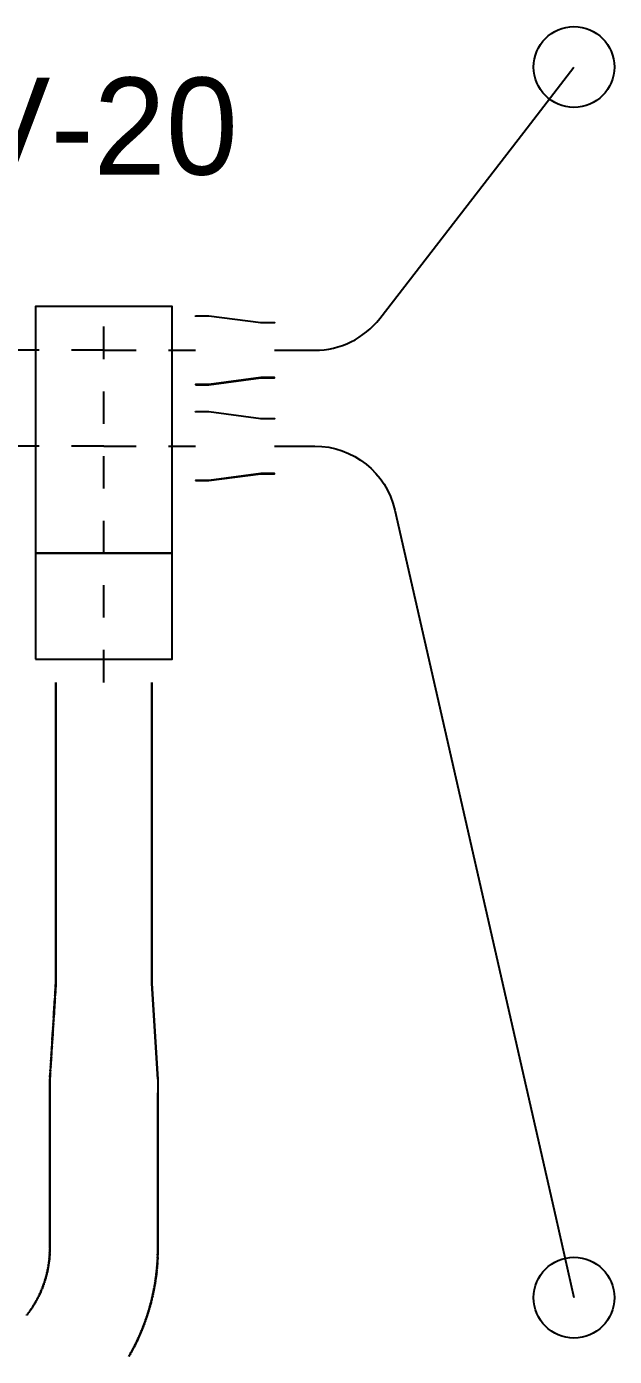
# Model space of a CAD drawing. Header units: metres. Extents: x 0.2 to 42.3, y 0.9 to 39.
# Drawn here: x 39.345 to 41.526, y 25.309 to 30.241 of the extents above; entities that cross this region are included whole.
import ezdxf

# ---------------------------------------------------------------- set-up
doc = ezdxf.new("R2010")
doc.units = ezdxf.units.M
doc.linetypes.add('BSA_LOGICAL_DASHED', pattern=[0.24, 0.12, -0.12])
for name, color, linetype in [('BSA_BRANCH_AXIS', 5, 'Continuous'), ('BSA_EQUIPMENT_ENVELOPE', 8, 'Continuous'), ('BSA_LOGICAL_DEVICE_AXIS', 8, 'BSA_LOGICAL_DASHED'), ('BSA_MATERIAL_SECTION', 7, 'Continuous'), ('BSA_REDUCER_MATERIAL', 7, 'Continuous'), ('BSA_TERMINAL_CENTRE', 3, 'Continuous'), ('BSA_VAV_LABEL', 7, 'Continuous')]:
    doc.layers.add(name, color=color, linetype=linetype)

msp = doc.modelspace()

# ---------------------------------------------------------------- linework, layer by layer
at = {"layer": 'BSA_BRANCH_AXIS'}
for points in [[(40.2643, 29.0408), (40.4143, 29.0408, 0.232198), (40.6554, 29.1592), (41.1898, 29.8503), (41.3762, 30.0914)], [(40.2643, 28.6852), (40.4143, 28.6852, -0.350109), (40.7115, 28.448), (41.3086, 25.8236), (41.3762, 25.5264)]]:
    msp.add_lwpolyline(points, format="xyb", dxfattribs=at)
at = {"layer": 'BSA_EQUIPMENT_ENVELOPE'}
for points in [[(39.3776, 28.2883), (39.8856, 28.2883), (39.8856, 29.2027), (39.3776, 29.2027)], [(39.3776, 27.8946), (39.8856, 27.8946), (39.8856, 28.2883), (39.3776, 28.2883)]]:
    msp.add_lwpolyline(points, close=True, dxfattribs=at)
at = {"layer": 'BSA_LOGICAL_DEVICE_AXIS'}
for p, q in [((39.6316, 28.2883), (39.6316, 29.2027)), ((39.6316, 29.0408), (39.2919, 29.0408)), ((39.6316, 29.0408), (39.9714, 29.0408)), ((39.6316, 28.6852), (39.2919, 28.6852)), ((39.6316, 28.6852), (39.9714, 28.6852)), ((39.6316, 27.8089), (39.6316, 28.2883))]:
    msp.add_line(p, q, dxfattribs=at)
at = {"layer": 'BSA_MATERIAL_SECTION'}
for p, q in [((39.453, 27.2755), (39.453, 27.8089)), ((39.453, 27.8089), (39.4534, 27.8089)), ((39.4538, 27.8089), (39.4534, 27.8089)), ((39.4538, 27.8089), (39.4538, 27.2755)), ((39.8094, 26.7421), (39.8094, 27.8089)), ((39.8102, 27.8089), (39.8094, 27.8089)), ((39.8102, 27.8089), (39.8102, 26.7421)), ((39.453, 27.2755), (39.453, 26.7421)), ((39.4538, 26.7421), (39.4538, 27.2755)), ((39.453, 26.7421), (39.453, 26.7171)), ((39.453, 26.7421), (39.4534, 26.7421)), ((39.4534, 26.7421), (39.453, 26.7421)), ((39.4538, 26.7421), (39.4534, 26.7421)), ((39.4534, 26.7421), (39.4538, 26.7421)), ((39.4538, 26.7171), (39.4538, 26.7421)), ((39.8102, 26.7421), (39.8094, 26.7421)), ((39.8094, 26.6921), (39.8094, 26.7421)), ((39.8094, 26.7421), (39.8102, 26.7421)), ((39.8102, 26.7421), (39.8102, 26.6921)), ((39.4526, 26.6855), (39.4529, 26.6898)), ((39.453, 26.6921), (39.4529, 26.6898)), ((39.453, 26.6921), (39.453, 26.7171)), ((39.4537, 26.6898), (39.4534, 26.6855)), ((39.4537, 26.6898), (39.4538, 26.6921)), ((39.4538, 26.7171), (39.4538, 26.6921)), ((39.8094, 26.6921), (39.8316, 26.3365)), ((39.8324, 26.3365), (39.8102, 26.6921)), ((39.4493, 26.6328), (39.4496, 26.6378)), ((39.4497, 26.6384), (39.4496, 26.6378)), ((39.4498, 26.6408), (39.4497, 26.6384)), ((39.4498, 26.6411), (39.4499, 26.6414)), ((39.4498, 26.6408), (39.4498, 26.6411)), ((39.4501, 26.6446), (39.4499, 26.6414)), ((39.4501, 26.6455), (39.4504, 26.65)), ((39.4501, 26.6455), (39.4501, 26.6451)), ((39.4501, 26.6451), (39.4501, 26.6446)), ((39.4504, 26.6378), (39.4501, 26.6328)), ((39.4504, 26.65), (39.4505, 26.652)), ((39.4504, 26.6378), (39.4505, 26.6384)), ((39.4506, 26.6526), (39.4505, 26.652)), ((39.4505, 26.6384), (39.4506, 26.6408)), ((39.4506, 26.6526), (39.4507, 26.6548)), ((39.4507, 26.6414), (39.4506, 26.6411)), ((39.4506, 26.6411), (39.4506, 26.6408)), ((39.4508, 26.6558), (39.4507, 26.6548)), ((39.4507, 26.6414), (39.4509, 26.6446)), ((39.4508, 26.657), (39.451, 26.6594)), ((39.4508, 26.6558), (39.4508, 26.657)), ((39.4512, 26.65), (39.4509, 26.6455)), ((39.4509, 26.6451), (39.4509, 26.6455)), ((39.4509, 26.6446), (39.4509, 26.6451)), ((39.4511, 26.6605), (39.451, 26.6594)), ((39.4511, 26.6605), (39.4513, 26.665)), ((39.4513, 26.652), (39.4512, 26.65)), ((39.4514, 26.6655), (39.4513, 26.665)), ((39.4513, 26.652), (39.4514, 26.6526)), ((39.4514, 26.6666), (39.4517, 26.6699)), ((39.4514, 26.6666), (39.4514, 26.6658)), ((39.4514, 26.6658), (39.4514, 26.6655)), ((39.4515, 26.6548), (39.4514, 26.6526)), ((39.4515, 26.6548), (39.4516, 26.6558)), ((39.4518, 26.6594), (39.4516, 26.657)), ((39.4516, 26.657), (39.4516, 26.6558)), ((39.4517, 26.6699), (39.4518, 26.6715)), ((39.4519, 26.6734), (39.4518, 26.6715)), ((39.4518, 26.6594), (39.4519, 26.6605)), ((39.4519, 26.6734), (39.452, 26.6749)), ((39.4521, 26.665), (39.4519, 26.6605)), ((39.452, 26.6749), (39.4521, 26.6767)), ((39.4522, 26.6789), (39.4521, 26.6767)), ((39.4521, 26.665), (39.4522, 26.6655)), ((39.4522, 26.6789), (39.4524, 26.6826)), ((39.4525, 26.6699), (39.4522, 26.6666)), ((39.4522, 26.6658), (39.4522, 26.6666)), ((39.4522, 26.6655), (39.4522, 26.6658)), ((39.4525, 26.6841), (39.4524, 26.6826)), ((39.4525, 26.6841), (39.4526, 26.6855)), ((39.4526, 26.6715), (39.4525, 26.6699)), ((39.4526, 26.6715), (39.4527, 26.6734)), ((39.4528, 26.6749), (39.4527, 26.6734)), ((39.4529, 26.6767), (39.4528, 26.6749)), ((39.4529, 26.6767), (39.453, 26.6789)), ((39.4532, 26.6826), (39.453, 26.6789)), ((39.4532, 26.6826), (39.4533, 26.6841)), ((39.4534, 26.6855), (39.4533, 26.6841)), ((39.4465, 26.5879), (39.447, 26.5951)), ((39.447, 26.596), (39.4472, 26.5983)), ((39.447, 26.596), (39.447, 26.5951)), ((39.4472, 26.5987), (39.4473, 26.5999)), ((39.4472, 26.5987), (39.4472, 26.5983)), ((39.4473, 26.5999), (39.4475, 26.6034)), ((39.4478, 26.5951), (39.4473, 26.5879)), ((39.4476, 26.6048), (39.4475, 26.6034)), ((39.4476, 26.6048), (39.4477, 26.6065)), ((39.4477, 26.6065), (39.448, 26.6117)), ((39.448, 26.5983), (39.4478, 26.596)), ((39.4478, 26.5951), (39.4478, 26.596)), ((39.4481, 26.6124), (39.448, 26.6117)), ((39.4481, 26.5999), (39.448, 26.5987)), ((39.448, 26.5983), (39.448, 26.5987)), ((39.4482, 26.6138), (39.4481, 26.6132)), ((39.4481, 26.6132), (39.4481, 26.6129)), ((39.4481, 26.6129), (39.4481, 26.6124)), ((39.4483, 26.6034), (39.4481, 26.5999)), ((39.4482, 26.6138), (39.4486, 26.6204)), ((39.4483, 26.6034), (39.4484, 26.6048)), ((39.4485, 26.6065), (39.4484, 26.6048)), ((39.4488, 26.6117), (39.4485, 26.6065)), ((39.4486, 26.6208), (39.4489, 26.625)), ((39.4486, 26.6208), (39.4486, 26.6204)), ((39.4488, 26.6117), (39.4489, 26.6124)), ((39.4489, 26.6265), (39.4493, 26.6316)), ((39.4489, 26.6265), (39.4489, 26.626)), ((39.4489, 26.626), (39.4489, 26.625)), ((39.4489, 26.6132), (39.449, 26.6138)), ((39.4489, 26.6129), (39.4489, 26.6132)), ((39.4489, 26.6124), (39.4489, 26.6129)), ((39.4494, 26.6204), (39.449, 26.6138)), ((39.4493, 26.6328), (39.4493, 26.6316)), ((39.4497, 26.625), (39.4494, 26.6208)), ((39.4494, 26.6204), (39.4494, 26.6208)), ((39.4501, 26.6316), (39.4497, 26.6265)), ((39.4497, 26.626), (39.4497, 26.6265)), ((39.4497, 26.625), (39.4497, 26.626)), ((39.4501, 26.6316), (39.4501, 26.6328)), ((39.4437, 26.5418), (39.4435, 26.5396)), ((39.4435, 26.5386), (39.4435, 26.5396)), ((39.4438, 26.5439), (39.4437, 26.543)), ((39.4437, 26.5418), (39.4437, 26.543)), ((39.4439, 26.5453), (39.4438, 26.5439)), ((39.4441, 26.5493), (39.4439, 26.5453)), ((39.4441, 26.5493), (39.4442, 26.5501)), ((39.4444, 26.5543), (39.4442, 26.551)), ((39.4442, 26.5501), (39.4442, 26.551)), ((39.4443, 26.5396), (39.4445, 26.5418)), ((39.4443, 26.5396), (39.4443, 26.5386)), ((39.4446, 26.5562), (39.4444, 26.5545)), ((39.4444, 26.5543), (39.4444, 26.5545)), ((39.4445, 26.543), (39.4446, 26.5439)), ((39.4445, 26.543), (39.4445, 26.5418)), ((39.4449, 26.562), (39.4446, 26.5565)), ((39.4446, 26.5562), (39.4446, 26.5565)), ((39.4446, 26.5439), (39.4447, 26.5453)), ((39.4447, 26.5453), (39.4449, 26.5493)), ((39.4451, 26.5645), (39.4449, 26.5622)), ((39.4449, 26.5621), (39.4449, 26.5622)), ((39.4449, 26.562), (39.4449, 26.5621)), ((39.445, 26.5501), (39.4449, 26.5493)), ((39.445, 26.551), (39.4452, 26.5543)), ((39.445, 26.551), (39.445, 26.5501)), ((39.4451, 26.5655), (39.4452, 26.5667)), ((39.4451, 26.5655), (39.4451, 26.5645)), ((39.4452, 26.5667), (39.4456, 26.5728)), ((39.4452, 26.5545), (39.4454, 26.5562)), ((39.4452, 26.5545), (39.4452, 26.5543)), ((39.4454, 26.5565), (39.4457, 26.562)), ((39.4454, 26.5565), (39.4454, 26.5562)), ((39.4457, 26.5742), (39.4456, 26.5736)), ((39.4456, 26.5736), (39.4456, 26.5731)), ((39.4456, 26.5731), (39.4456, 26.5728)), ((39.4457, 26.5742), (39.4459, 26.5769)), ((39.4457, 26.5622), (39.4459, 26.5645)), ((39.4457, 26.5622), (39.4457, 26.5621)), ((39.4457, 26.5621), (39.4457, 26.562)), ((39.4459, 26.5769), (39.4461, 26.5813)), ((39.446, 26.5667), (39.4459, 26.5655)), ((39.4459, 26.5645), (39.4459, 26.5655)), ((39.4464, 26.5728), (39.446, 26.5667)), ((39.4462, 26.5821), (39.4461, 26.5813)), ((39.4462, 26.5826), (39.4464, 26.5861)), ((39.4462, 26.5826), (39.4462, 26.5821)), ((39.4465, 26.5867), (39.4464, 26.5861)), ((39.4464, 26.5736), (39.4465, 26.5742)), ((39.4464, 26.5731), (39.4464, 26.5736)), ((39.4464, 26.5728), (39.4464, 26.5731)), ((39.4465, 26.5879), (39.4465, 26.5867)), ((39.4467, 26.5769), (39.4465, 26.5742)), ((39.4469, 26.5813), (39.4467, 26.5769)), ((39.4469, 26.5813), (39.447, 26.5821)), ((39.4472, 26.5861), (39.447, 26.5826)), ((39.447, 26.5821), (39.447, 26.5826)), ((39.4472, 26.5861), (39.4473, 26.5867)), ((39.4473, 26.5867), (39.4473, 26.5879)), ((39.4404, 26.4891), (39.4408, 26.4962)), ((39.4409, 26.498), (39.4408, 26.4962)), ((39.4409, 26.498), (39.4411, 26.5007)), ((39.4411, 26.5007), (39.4412, 26.5027)), ((39.4411, 26.4874), (39.4412, 26.4898)), ((39.4412, 26.5027), (39.4413, 26.5047)), ((39.4416, 26.4955), (39.4412, 26.4898)), ((39.4415, 26.5069), (39.4413, 26.5047)), ((39.4415, 26.5075), (39.4419, 26.514)), ((39.4415, 26.5075), (39.4415, 26.5069)), ((39.4416, 26.4955), (39.4417, 26.498)), ((39.4419, 26.5007), (39.4417, 26.498)), ((39.442, 26.5146), (39.4419, 26.5144)), ((39.4419, 26.5144), (39.4419, 26.5141)), ((39.4419, 26.5141), (39.4419, 26.514)), ((39.442, 26.5027), (39.4419, 26.5007)), ((39.442, 26.5149), (39.4423, 26.5193)), ((39.442, 26.5149), (39.442, 26.5146)), ((39.4421, 26.5047), (39.442, 26.5027)), ((39.4421, 26.5047), (39.4423, 26.5069)), ((39.4424, 26.5224), (39.4423, 26.5193)), ((39.4427, 26.514), (39.4423, 26.5075)), ((39.4423, 26.5069), (39.4423, 26.5075)), ((39.4424, 26.5225), (39.4425, 26.5226)), ((39.4424, 26.5224), (39.4424, 26.5225)), ((39.4427, 26.5265), (39.4425, 26.5226)), ((39.4428, 26.5281), (39.4427, 26.5269)), ((39.4427, 26.5265), (39.4427, 26.5269)), ((39.4427, 26.5144), (39.4428, 26.5146)), ((39.4427, 26.5141), (39.4427, 26.5144)), ((39.4427, 26.514), (39.4427, 26.5141)), ((39.443, 26.5306), (39.4428, 26.5281)), ((39.4431, 26.5193), (39.4428, 26.5149)), ((39.4428, 26.5146), (39.4428, 26.5149)), ((39.4435, 26.5386), (39.443, 26.5317)), ((39.443, 26.5306), (39.443, 26.5317)), ((39.4431, 26.5193), (39.4432, 26.5224)), ((39.4433, 26.5226), (39.4432, 26.5225)), ((39.4432, 26.5225), (39.4432, 26.5224)), ((39.4433, 26.5226), (39.4435, 26.5265)), ((39.4435, 26.5269), (39.4436, 26.5281)), ((39.4435, 26.5269), (39.4435, 26.5265)), ((39.4436, 26.5281), (39.4438, 26.5306)), ((39.4438, 26.5317), (39.4443, 26.5386)), ((39.4438, 26.5317), (39.4438, 26.5306)), ((39.4376, 26.4447), (39.4371, 26.4376)), ((39.4378, 26.4479), (39.4376, 26.4447)), ((39.4378, 26.4479), (39.4381, 26.4534)), ((39.4379, 26.4376), (39.4384, 26.4447)), ((39.4383, 26.4553), (39.4381, 26.4534)), ((39.4384, 26.4577), (39.4383, 26.4553)), ((39.4384, 26.4577), (39.4385, 26.4594)), ((39.4384, 26.4447), (39.4386, 26.4479)), ((39.4386, 26.4608), (39.4385, 26.4594)), ((39.4388, 26.4646), (39.4386, 26.4608)), ((39.4389, 26.4534), (39.4386, 26.4479)), ((39.4392, 26.4709), (39.4388, 26.4646)), ((39.4389, 26.4534), (39.4391, 26.4553)), ((39.4391, 26.4553), (39.4392, 26.4577)), ((39.4392, 26.4709), (39.4394, 26.4732)), ((39.4393, 26.4594), (39.4392, 26.4577)), ((39.4393, 26.4594), (39.4394, 26.4608)), ((39.4394, 26.4732), (39.4395, 26.4754)), ((39.4394, 26.4608), (39.4396, 26.4646)), ((39.4397, 26.479), (39.4395, 26.4754)), ((39.4396, 26.4646), (39.44, 26.4709)), ((39.4399, 26.4813), (39.4397, 26.479)), ((39.4399, 26.4813), (39.4401, 26.4853)), ((39.4402, 26.4732), (39.44, 26.4709)), ((39.4401, 26.4853), (39.4403, 26.4874)), ((39.4403, 26.4754), (39.4402, 26.4732)), ((39.4404, 26.4891), (39.4403, 26.4874)), ((39.4403, 26.4754), (39.4405, 26.479)), ((39.4405, 26.479), (39.4407, 26.4813)), ((39.4409, 26.4853), (39.4407, 26.4813)), ((39.4411, 26.4874), (39.4409, 26.4853)), ((39.4343, 26.3919), (39.4338, 26.3844)), ((39.4343, 26.3919), (39.4345, 26.3957)), ((39.4347, 26.3985), (39.4345, 26.3957)), ((39.4346, 26.3844), (39.4351, 26.3919)), ((39.435, 26.4037), (39.4347, 26.3985)), ((39.435, 26.4037), (39.4353, 26.4075)), ((39.4353, 26.3957), (39.4351, 26.3919)), ((39.4355, 26.4111), (39.4353, 26.4075)), ((39.4353, 26.3957), (39.4355, 26.3985)), ((39.4357, 26.4144), (39.4355, 26.4111)), ((39.4355, 26.3985), (39.4358, 26.4037)), ((39.4357, 26.4144), (39.436, 26.4186)), ((39.4361, 26.4075), (39.4358, 26.4037)), ((39.4361, 26.4215), (39.436, 26.4186)), ((39.4362, 26.4228), (39.4361, 26.4215)), ((39.4361, 26.4075), (39.4363, 26.4111)), ((39.4364, 26.4261), (39.4362, 26.4228)), ((39.4363, 26.4111), (39.4365, 26.4144)), ((39.4364, 26.4261), (39.4368, 26.4326)), ((39.4368, 26.4186), (39.4365, 26.4144)), ((39.4371, 26.4366), (39.4368, 26.4326)), ((39.4368, 26.4186), (39.4369, 26.4215)), ((39.4369, 26.4215), (39.437, 26.4228)), ((39.437, 26.4228), (39.4372, 26.4261)), ((39.4371, 26.437), (39.4371, 26.4376)), ((39.4371, 26.4366), (39.4371, 26.437)), ((39.4376, 26.4326), (39.4372, 26.4261)), ((39.4376, 26.4326), (39.4379, 26.4366)), ((39.4379, 26.4376), (39.4379, 26.437)), ((39.4379, 26.437), (39.4379, 26.4366)), ((39.4313, 26.3443), (39.431, 26.3396)), ((39.4313, 26.3443), (39.4315, 26.347)), ((39.4315, 26.347), (39.4317, 26.3502)), ((39.4319, 26.353), (39.4317, 26.3502)), ((39.4318, 26.3396), (39.4321, 26.3443)), ((39.4321, 26.3574), (39.4319, 26.353)), ((39.4321, 26.3574), (39.4323, 26.3602)), ((39.4323, 26.347), (39.4321, 26.3443)), ((39.4328, 26.3675), (39.4323, 26.3602)), ((39.4325, 26.3502), (39.4323, 26.347)), ((39.4325, 26.3502), (39.4327, 26.353)), ((39.4327, 26.353), (39.4329, 26.3574)), ((39.4328, 26.3675), (39.4329, 26.37)), ((39.4336, 26.3813), (39.4329, 26.37)), ((39.4331, 26.3602), (39.4329, 26.3574)), ((39.4331, 26.3602), (39.4336, 26.3675)), ((39.4336, 26.3813), (39.4337, 26.383)), ((39.4337, 26.37), (39.4336, 26.3675)), ((39.4337, 26.383), (39.4338, 26.3844)), ((39.4337, 26.37), (39.4344, 26.3813)), ((39.4345, 26.383), (39.4344, 26.3813)), ((39.4346, 26.3844), (39.4345, 26.383)), ((39.4309, 26.337), (39.4308, 26.3366)), ((39.4308, 26.3366), (39.4308, 26.3365)), ((39.4308, 26.3366), (39.4308, 26.3366)), ((39.4308, 26.3365), (39.4308, 26.3365)), ((39.4308, 26.3115), (39.4308, 26.3365)), ((39.4308, 26.3115), (39.4308, 26.2865)), ((39.431, 26.3396), (39.4309, 26.3379)), ((39.4309, 26.337), (39.4309, 26.3379)), ((39.4316, 26.3366), (39.4317, 26.337)), ((39.4316, 26.3366), (39.4316, 26.3366)), ((39.4316, 26.3365), (39.4316, 26.3366)), ((39.4316, 26.3365), (39.4316, 26.3115)), ((39.4316, 26.3365), (39.4316, 26.3365)), ((39.4316, 26.2865), (39.4316, 26.3115)), ((39.4317, 26.3379), (39.4318, 26.3396)), ((39.4317, 26.3379), (39.4317, 26.337)), ((39.8316, 26.3365), (39.8316, 26.2865)), ((39.8324, 26.3365), (39.8324, 26.2865)), ((39.4312, 26.2865), (39.4308, 26.2865)), ((39.4308, 25.9977), (39.4308, 26.2865)), ((39.4308, 26.2865), (39.4312, 26.2865)), ((39.4312, 26.2865), (39.4316, 26.2865)), ((39.4316, 26.2865), (39.4312, 26.2865)), ((39.4316, 26.2865), (39.4316, 25.9977)), ((39.8316, 26.2865), (39.832, 26.2865)), ((39.8316, 26.2865), (39.8316, 25.9977)), ((39.832, 26.2865), (39.8316, 26.2865)), ((39.8324, 26.2865), (39.832, 26.2865)), ((39.832, 26.2865), (39.8324, 26.2865)), ((39.8324, 25.9977), (39.8324, 26.2865)), ((39.4308, 25.9977), (39.4308, 25.7089)), ((39.4316, 25.7089), (39.4316, 25.9977)), ((39.8316, 25.7089), (39.8316, 25.9977)), ((39.8324, 25.9977), (39.8324, 25.7089)), ((39.4307, 25.699), (39.4308, 25.701)), ((39.4308, 25.7089), (39.4308, 25.7069)), ((39.4312, 25.7089), (39.4308, 25.7089)), ((39.4312, 25.7089), (39.4308, 25.7089)), ((39.4308, 25.7049), (39.4308, 25.7069)), ((39.4308, 25.703), (39.4308, 25.7049)), ((39.4308, 25.703), (39.4308, 25.701)), ((39.4312, 25.7089), (39.4316, 25.7089)), ((39.4312, 25.7089), (39.4316, 25.7089)), ((39.4316, 25.701), (39.4315, 25.699)), ((39.4316, 25.7089), (39.4316, 25.7069)), ((39.4316, 25.7049), (39.4316, 25.7069)), ((39.4316, 25.7049), (39.4316, 25.7029)), ((39.4316, 25.701), (39.4316, 25.7029)), ((39.8316, 25.7089), (39.8316, 25.7061)), ((39.8316, 25.7089), (39.832, 25.7089)), ((39.8316, 25.7089), (39.832, 25.7089)), ((39.8316, 25.7033), (39.8316, 25.7061)), ((39.8316, 25.7033), (39.8316, 25.7005)), ((39.8316, 25.6976), (39.8316, 25.7005)), ((39.8324, 25.7089), (39.832, 25.7089)), ((39.8324, 25.7089), (39.832, 25.7089)), ((39.8324, 25.7061), (39.8324, 25.7089)), ((39.8324, 25.7061), (39.8324, 25.7033)), ((39.8324, 25.7004), (39.8324, 25.7033)), ((39.8324, 25.7004), (39.8324, 25.6976)), ((39.4264, 25.6496), (39.4267, 25.6516)), ((39.427, 25.6535), (39.4267, 25.6516)), ((39.4272, 25.6555), (39.427, 25.6535)), ((39.4272, 25.6555), (39.4275, 25.6575)), ((39.4272, 25.6495), (39.4275, 25.6514)), ((39.4275, 25.6575), (39.4278, 25.6594)), ((39.4278, 25.6534), (39.4275, 25.6514)), ((39.428, 25.6614), (39.4278, 25.6594)), ((39.428, 25.6554), (39.4278, 25.6534)), ((39.428, 25.6614), (39.4282, 25.6634)), ((39.428, 25.6554), (39.4283, 25.6574)), ((39.4284, 25.6653), (39.4282, 25.6634)), ((39.4283, 25.6574), (39.4285, 25.6593)), ((39.4284, 25.6653), (39.4287, 25.6673)), ((39.4288, 25.6613), (39.4285, 25.6593)), ((39.4289, 25.6693), (39.4287, 25.6673)), ((39.429, 25.6633), (39.4288, 25.6613)), ((39.429, 25.6713), (39.4289, 25.6693)), ((39.429, 25.6713), (39.4292, 25.6732)), ((39.429, 25.6633), (39.4292, 25.6652)), ((39.4294, 25.6752), (39.4292, 25.6732)), ((39.4292, 25.6652), (39.4295, 25.6672)), ((39.4294, 25.6752), (39.4296, 25.6772)), ((39.4297, 25.6692), (39.4295, 25.6672)), ((39.4296, 25.6772), (39.4297, 25.6792)), ((39.4299, 25.6811), (39.4297, 25.6792)), ((39.4298, 25.6712), (39.4297, 25.6692)), ((39.4298, 25.6712), (39.43, 25.6732)), ((39.43, 25.6831), (39.4299, 25.6811)), ((39.43, 25.6831), (39.4301, 25.6851)), ((39.4302, 25.6751), (39.43, 25.6732)), ((39.4301, 25.6851), (39.4302, 25.6871)), ((39.4303, 25.6891), (39.4302, 25.6871)), ((39.4302, 25.6751), (39.4304, 25.6771)), ((39.4304, 25.6911), (39.4303, 25.6891)), ((39.4304, 25.6911), (39.4305, 25.693)), ((39.4305, 25.6791), (39.4304, 25.6771)), ((39.4305, 25.693), (39.4306, 25.695)), ((39.4305, 25.6791), (39.4307, 25.6811)), ((39.4307, 25.697), (39.4306, 25.695)), ((39.4307, 25.699), (39.4307, 25.697)), ((39.4307, 25.6811), (39.4308, 25.6831)), ((39.4309, 25.6851), (39.4308, 25.6831)), ((39.4309, 25.6851), (39.431, 25.687)), ((39.4311, 25.689), (39.431, 25.687)), ((39.4311, 25.689), (39.4312, 25.691)), ((39.4313, 25.693), (39.4312, 25.691)), ((39.4313, 25.693), (39.4314, 25.695)), ((39.4315, 25.697), (39.4314, 25.695)), ((39.4315, 25.697), (39.4315, 25.699)), ((39.8296, 25.6526), (39.8294, 25.6498)), ((39.8296, 25.6526), (39.8298, 25.6554)), ((39.83, 25.6582), (39.8298, 25.6554)), ((39.8302, 25.661), (39.83, 25.6582)), ((39.8302, 25.661), (39.8304, 25.6638)), ((39.8304, 25.6525), (39.8302, 25.6497)), ((39.8304, 25.6638), (39.8305, 25.6667)), ((39.8306, 25.6554), (39.8304, 25.6525)), ((39.8307, 25.6695), (39.8305, 25.6667)), ((39.8306, 25.6554), (39.8308, 25.6582)), ((39.8308, 25.6723), (39.8307, 25.6695)), ((39.8308, 25.6723), (39.8309, 25.6751)), ((39.831, 25.661), (39.8308, 25.6582)), ((39.8309, 25.6751), (39.831, 25.6779)), ((39.8311, 25.6807), (39.831, 25.6779)), ((39.831, 25.661), (39.8312, 25.6638)), ((39.8312, 25.6836), (39.8311, 25.6807)), ((39.8312, 25.6836), (39.8313, 25.6864)), ((39.8313, 25.6666), (39.8312, 25.6638)), ((39.8313, 25.6864), (39.8314, 25.6892)), ((39.8313, 25.6666), (39.8315, 25.6694)), ((39.8315, 25.692), (39.8314, 25.6892)), ((39.8316, 25.6976), (39.8315, 25.6948)), ((39.8315, 25.692), (39.8315, 25.6948)), ((39.8316, 25.6723), (39.8315, 25.6694)), ((39.8316, 25.6723), (39.8317, 25.6751)), ((39.8318, 25.6779), (39.8317, 25.6751)), ((39.8318, 25.6779), (39.8319, 25.6807)), ((39.8319, 25.6807), (39.832, 25.6835)), ((39.8321, 25.6863), (39.832, 25.6835)), ((39.8322, 25.6892), (39.8321, 25.6863)), ((39.8322, 25.6892), (39.8323, 25.692)), ((39.8323, 25.6948), (39.8324, 25.6976)), ((39.8323, 25.6948), (39.8323, 25.692)), ((39.416, 25.6011), (39.4165, 25.603)), ((39.4165, 25.603), (39.4171, 25.6049)), ((39.4173, 25.6028), (39.4168, 25.6009)), ((39.4176, 25.6069), (39.4171, 25.6049)), ((39.4173, 25.6028), (39.4178, 25.6047)), ((39.4181, 25.6088), (39.4176, 25.6069)), ((39.4183, 25.6067), (39.4178, 25.6047)), ((39.4181, 25.6088), (39.4186, 25.6107)), ((39.4188, 25.6086), (39.4183, 25.6067)), ((39.4186, 25.6107), (39.419, 25.6126)), ((39.4188, 25.6086), (39.4193, 25.6105)), ((39.4195, 25.6146), (39.419, 25.6126)), ((39.4193, 25.6105), (39.4198, 25.6124)), ((39.42, 25.6165), (39.4195, 25.6146)), ((39.4203, 25.6144), (39.4198, 25.6124)), ((39.42, 25.6165), (39.4204, 25.6184)), ((39.4208, 25.6163), (39.4203, 25.6144)), ((39.4204, 25.6184), (39.4209, 25.6204)), ((39.4208, 25.6163), (39.4212, 25.6182)), ((39.4213, 25.6223), (39.4209, 25.6204)), ((39.4212, 25.6182), (39.4217, 25.6202)), ((39.4217, 25.6242), (39.4213, 25.6223)), ((39.4217, 25.6242), (39.4222, 25.6262)), ((39.4221, 25.6221), (39.4217, 25.6202)), ((39.4225, 25.6241), (39.4221, 25.6221)), ((39.4226, 25.6281), (39.4222, 25.6262)), ((39.4225, 25.6241), (39.4229, 25.626)), ((39.4226, 25.6281), (39.423, 25.6301)), ((39.4229, 25.626), (39.4234, 25.6279)), ((39.423, 25.6301), (39.4234, 25.632)), ((39.4237, 25.6339), (39.4234, 25.632)), ((39.4238, 25.6299), (39.4234, 25.6279)), ((39.4241, 25.6359), (39.4237, 25.6339)), ((39.4241, 25.6318), (39.4238, 25.6299)), ((39.4241, 25.6359), (39.4245, 25.6378)), ((39.4241, 25.6318), (39.4245, 25.6338)), ((39.4245, 25.6378), (39.4248, 25.6398)), ((39.4245, 25.6338), (39.4249, 25.6358)), ((39.4251, 25.6418), (39.4248, 25.6398)), ((39.4252, 25.6377), (39.4249, 25.6358)), ((39.4255, 25.6437), (39.4251, 25.6418)), ((39.4256, 25.6397), (39.4252, 25.6377)), ((39.4255, 25.6437), (39.4258, 25.6457)), ((39.4256, 25.6397), (39.4259, 25.6416)), ((39.4258, 25.6457), (39.4261, 25.6476)), ((39.4259, 25.6416), (39.4263, 25.6436)), ((39.4264, 25.6496), (39.4261, 25.6476)), ((39.4266, 25.6455), (39.4263, 25.6436)), ((39.4269, 25.6475), (39.4266, 25.6455)), ((39.4269, 25.6475), (39.4272, 25.6495)), ((39.8245, 25.6022), (39.8241, 25.5994)), ((39.8245, 25.6022), (39.8248, 25.605)), ((39.8252, 25.6077), (39.8248, 25.605)), ((39.8249, 25.5993), (39.8253, 25.6021)), ((39.8256, 25.6105), (39.8252, 25.6077)), ((39.8256, 25.6048), (39.8253, 25.6021)), ((39.8256, 25.6105), (39.8259, 25.6133)), ((39.8256, 25.6048), (39.826, 25.6076)), ((39.8259, 25.6133), (39.8262, 25.6161)), ((39.826, 25.6076), (39.8264, 25.6104)), ((39.8266, 25.6189), (39.8262, 25.6161)), ((39.8267, 25.6132), (39.8264, 25.6104)), ((39.8266, 25.6189), (39.8269, 25.6217)), ((39.827, 25.616), (39.8267, 25.6132)), ((39.8272, 25.6245), (39.8269, 25.6217)), ((39.827, 25.616), (39.8274, 25.6188)), ((39.8272, 25.6245), (39.8275, 25.6273)), ((39.8277, 25.6216), (39.8274, 25.6188)), ((39.8277, 25.6301), (39.8275, 25.6273)), ((39.8277, 25.6301), (39.828, 25.6329)), ((39.8277, 25.6216), (39.828, 25.6245)), ((39.8283, 25.6358), (39.828, 25.6329)), ((39.8283, 25.6273), (39.828, 25.6245)), ((39.8283, 25.6358), (39.8285, 25.6386)), ((39.8283, 25.6273), (39.8285, 25.6301)), ((39.8288, 25.6414), (39.8285, 25.6386)), ((39.8285, 25.6301), (39.8288, 25.6329)), ((39.8288, 25.6414), (39.829, 25.6442)), ((39.8291, 25.6357), (39.8288, 25.6329)), ((39.8292, 25.647), (39.829, 25.6442)), ((39.8293, 25.6385), (39.8291, 25.6357)), ((39.8292, 25.647), (39.8294, 25.6498)), ((39.8293, 25.6385), (39.8296, 25.6413)), ((39.8298, 25.6441), (39.8296, 25.6413)), ((39.8298, 25.6441), (39.83, 25.6469)), ((39.83, 25.6469), (39.8302, 25.6497)), ((39.3981, 25.5507), (39.3989, 25.5525)), ((39.3997, 25.5543), (39.3989, 25.5525)), ((39.3996, 25.5522), (39.4004, 25.554)), ((39.4004, 25.5561), (39.3997, 25.5543)), ((39.4004, 25.5561), (39.4012, 25.558)), ((39.4012, 25.5558), (39.4004, 25.554)), ((39.4012, 25.558), (39.4019, 25.5598)), ((39.4012, 25.5558), (39.4019, 25.5577)), ((39.4027, 25.5617), (39.4019, 25.5598)), ((39.4019, 25.5577), (39.4027, 25.5595)), ((39.4034, 25.5635), (39.4027, 25.5617)), ((39.4034, 25.5614), (39.4027, 25.5595)), ((39.4034, 25.5635), (39.4041, 25.5654)), ((39.4042, 25.5632), (39.4034, 25.5614)), ((39.4041, 25.5654), (39.4048, 25.5672)), ((39.4042, 25.5632), (39.4049, 25.5651)), ((39.4055, 25.5691), (39.4048, 25.5672)), ((39.4049, 25.5651), (39.4056, 25.5669)), ((39.4062, 25.5709), (39.4055, 25.5691)), ((39.4063, 25.5688), (39.4056, 25.5669)), ((39.4062, 25.5709), (39.4069, 25.5728)), ((39.407, 25.5706), (39.4063, 25.5688)), ((39.4076, 25.5747), (39.4069, 25.5728)), ((39.407, 25.5706), (39.4077, 25.5725)), ((39.4076, 25.5747), (39.4082, 25.5765)), ((39.4077, 25.5725), (39.4083, 25.5744)), ((39.4089, 25.5784), (39.4082, 25.5765)), ((39.409, 25.5763), (39.4083, 25.5744)), ((39.4089, 25.5784), (39.4095, 25.5803)), ((39.4096, 25.5781), (39.409, 25.5763)), ((39.4102, 25.5822), (39.4095, 25.5803)), ((39.4096, 25.5781), (39.4103, 25.58)), ((39.4102, 25.5822), (39.4108, 25.584)), ((39.4103, 25.58), (39.4109, 25.5819)), ((39.4108, 25.584), (39.4114, 25.5859)), ((39.4116, 25.5838), (39.4109, 25.5819)), ((39.412, 25.5878), (39.4114, 25.5859)), ((39.4122, 25.5857), (39.4116, 25.5838)), ((39.412, 25.5878), (39.4126, 25.5897)), ((39.4122, 25.5857), (39.4128, 25.5876)), ((39.4132, 25.5916), (39.4126, 25.5897)), ((39.4128, 25.5876), (39.4134, 25.5895)), ((39.4132, 25.5916), (39.4138, 25.5935)), ((39.414, 25.5914), (39.4134, 25.5895)), ((39.4144, 25.5954), (39.4138, 25.5935)), ((39.4145, 25.5933), (39.414, 25.5914)), ((39.4149, 25.5973), (39.4144, 25.5954)), ((39.4145, 25.5933), (39.4151, 25.5952)), ((39.4149, 25.5973), (39.4155, 25.5992)), ((39.4151, 25.5952), (39.4157, 25.5971)), ((39.416, 25.6011), (39.4155, 25.5992)), ((39.4162, 25.599), (39.4157, 25.5971)), ((39.4162, 25.599), (39.4168, 25.6009)), ((39.8161, 25.5521), (39.8167, 25.5549)), ((39.8172, 25.5577), (39.8167, 25.5549)), ((39.8175, 25.5548), (39.8169, 25.552)), ((39.8172, 25.5577), (39.8177, 25.5604)), ((39.8175, 25.5548), (39.818, 25.5575)), ((39.8183, 25.5632), (39.8177, 25.5604)), ((39.8185, 25.5603), (39.818, 25.5575)), ((39.8188, 25.566), (39.8183, 25.5632)), ((39.8185, 25.5603), (39.819, 25.5631)), ((39.8188, 25.566), (39.8193, 25.5688)), ((39.819, 25.5631), (39.8195, 25.5658)), ((39.8193, 25.5688), (39.8197, 25.5715)), ((39.82, 25.5686), (39.8195, 25.5658)), ((39.8202, 25.5743), (39.8197, 25.5715)), ((39.8205, 25.5714), (39.82, 25.5686)), ((39.8202, 25.5743), (39.8207, 25.5771)), ((39.8205, 25.5714), (39.821, 25.5742)), ((39.8212, 25.5799), (39.8207, 25.5771)), ((39.821, 25.5742), (39.8215, 25.577)), ((39.8212, 25.5799), (39.8216, 25.5826)), ((39.8219, 25.5797), (39.8215, 25.577)), ((39.822, 25.5854), (39.8216, 25.5826)), ((39.8224, 25.5825), (39.8219, 25.5797)), ((39.8225, 25.5882), (39.822, 25.5854)), ((39.8224, 25.5825), (39.8228, 25.5853)), ((39.8225, 25.5882), (39.8229, 25.591)), ((39.8233, 25.5881), (39.8228, 25.5853)), ((39.8229, 25.591), (39.8233, 25.5938)), ((39.8237, 25.5966), (39.8233, 25.5938)), ((39.8233, 25.5881), (39.8237, 25.5909)), ((39.8237, 25.5966), (39.8241, 25.5994)), ((39.8241, 25.5937), (39.8237, 25.5909)), ((39.8241, 25.5937), (39.8245, 25.5965)), ((39.8249, 25.5993), (39.8245, 25.5965)), ((39.3737, 25.503), (39.3747, 25.5047)), ((39.3743, 25.5026), (39.3754, 25.5043)), ((39.3757, 25.5065), (39.3747, 25.5047)), ((39.3754, 25.5043), (39.3764, 25.506)), ((39.3757, 25.5065), (39.3767, 25.5082)), ((39.3774, 25.5078), (39.3764, 25.506)), ((39.3777, 25.5099), (39.3767, 25.5082)), ((39.3784, 25.5095), (39.3774, 25.5078)), ((39.3777, 25.5099), (39.3787, 25.5116)), ((39.3784, 25.5095), (39.3794, 25.5112)), ((39.3796, 25.5133), (39.3787, 25.5116)), ((39.3794, 25.5112), (39.3803, 25.5129)), ((39.3796, 25.5133), (39.3806, 25.5151)), ((39.3813, 25.5147), (39.3803, 25.5129)), ((39.3806, 25.5151), (39.3816, 25.5168)), ((39.3813, 25.5147), (39.3823, 25.5164)), ((39.3825, 25.5185), (39.3816, 25.5168)), ((39.3832, 25.5182), (39.3823, 25.5164)), ((39.3835, 25.5203), (39.3825, 25.5185)), ((39.3842, 25.5199), (39.3832, 25.5182)), ((39.3835, 25.5203), (39.3844, 25.522)), ((39.3842, 25.5199), (39.3851, 25.5217)), ((39.3853, 25.5238), (39.3844, 25.522)), ((39.3851, 25.5217), (39.386, 25.5234)), ((39.3853, 25.5238), (39.3862, 25.5256)), ((39.3869, 25.5252), (39.386, 25.5234)), ((39.3862, 25.5256), (39.3871, 25.5273)), ((39.3879, 25.527), (39.3869, 25.5252)), ((39.388, 25.5291), (39.3871, 25.5273)), ((39.3879, 25.527), (39.3888, 25.5287)), ((39.388, 25.5291), (39.3889, 25.5309)), ((39.3888, 25.5287), (39.3896, 25.5305)), ((39.3898, 25.5326), (39.3889, 25.5309)), ((39.3905, 25.5323), (39.3896, 25.5305)), ((39.3898, 25.5326), (39.3907, 25.5344)), ((39.3914, 25.5341), (39.3905, 25.5323)), ((39.3915, 25.5362), (39.3907, 25.5344)), ((39.3914, 25.5341), (39.3923, 25.5359)), ((39.3924, 25.538), (39.3915, 25.5362)), ((39.3923, 25.5359), (39.3931, 25.5377)), ((39.3924, 25.538), (39.3932, 25.5398)), ((39.394, 25.5395), (39.3931, 25.5377)), ((39.3932, 25.5398), (39.3941, 25.5416)), ((39.3948, 25.5413), (39.394, 25.5395)), ((39.3949, 25.5434), (39.3941, 25.5416)), ((39.3948, 25.5413), (39.3956, 25.5431)), ((39.3957, 25.5452), (39.3949, 25.5434)), ((39.3956, 25.5431), (39.3965, 25.5449)), ((39.3957, 25.5452), (39.3965, 25.547)), ((39.3973, 25.5488), (39.3965, 25.547)), ((39.3973, 25.5467), (39.3965, 25.5449)), ((39.3973, 25.5488), (39.3981, 25.5507)), ((39.3981, 25.5485), (39.3973, 25.5467)), ((39.3981, 25.5485), (39.3989, 25.5503)), ((39.3996, 25.5522), (39.3989, 25.5503)), ((39.8046, 25.5028), (39.8053, 25.5055)), ((39.806, 25.5082), (39.8053, 25.5055)), ((39.8054, 25.5026), (39.8061, 25.5053)), ((39.806, 25.5082), (39.8067, 25.5109)), ((39.8068, 25.508), (39.8061, 25.5053)), ((39.8074, 25.5137), (39.8067, 25.5109)), ((39.8075, 25.5107), (39.8068, 25.508)), ((39.8074, 25.5137), (39.8081, 25.5164)), ((39.8075, 25.5107), (39.8082, 25.5135)), ((39.8088, 25.5191), (39.8081, 25.5164)), ((39.8082, 25.5135), (39.8089, 25.5162)), ((39.8088, 25.5191), (39.8095, 25.5219)), ((39.8096, 25.5189), (39.8089, 25.5162)), ((39.8101, 25.5246), (39.8095, 25.5219)), ((39.8102, 25.5217), (39.8096, 25.5189)), ((39.8101, 25.5246), (39.8108, 25.5274)), ((39.8102, 25.5217), (39.8109, 25.5244)), ((39.8114, 25.5301), (39.8108, 25.5274)), ((39.8109, 25.5244), (39.8115, 25.5272)), ((39.8114, 25.5301), (39.812, 25.5329)), ((39.8122, 25.5299), (39.8115, 25.5272)), ((39.8126, 25.5356), (39.812, 25.5329)), ((39.8128, 25.5327), (39.8122, 25.5299)), ((39.8126, 25.5356), (39.8132, 25.5384)), ((39.8128, 25.5327), (39.8134, 25.5354)), ((39.8138, 25.5411), (39.8132, 25.5384)), ((39.8134, 25.5354), (39.814, 25.5382)), ((39.8138, 25.5411), (39.8144, 25.5439)), ((39.8146, 25.5409), (39.814, 25.5382)), ((39.815, 25.5466), (39.8144, 25.5439)), ((39.8146, 25.5409), (39.8152, 25.5437)), ((39.815, 25.5466), (39.8156, 25.5494)), ((39.8158, 25.5465), (39.8152, 25.5437)), ((39.8161, 25.5521), (39.8156, 25.5494)), ((39.8163, 25.5492), (39.8158, 25.5465)), ((39.8163, 25.5492), (39.8169, 25.552)), ((39.3443, 25.4607), (39.3455, 25.4622)), ((39.3461, 25.4617), (39.3449, 25.4602)), ((39.3467, 25.4638), (39.3455, 25.4622)), ((39.3461, 25.4617), (39.3474, 25.4633)), ((39.3467, 25.4638), (39.3479, 25.4654)), ((39.3486, 25.4649), (39.3474, 25.4633)), ((39.3491, 25.4669), (39.3479, 25.4654)), ((39.3498, 25.4665), (39.3486, 25.4649)), ((39.3491, 25.4669), (39.3503, 25.4685)), ((39.3498, 25.4665), (39.351, 25.468)), ((39.3515, 25.4701), (39.3503, 25.4685)), ((39.351, 25.468), (39.3522, 25.4696)), ((39.3515, 25.4701), (39.3527, 25.4717)), ((39.3534, 25.4712), (39.3522, 25.4696)), ((39.3539, 25.4733), (39.3527, 25.4717)), ((39.3545, 25.4728), (39.3534, 25.4712)), ((39.3539, 25.4733), (39.3551, 25.4749)), ((39.3545, 25.4728), (39.3557, 25.4744)), ((39.3562, 25.4765), (39.3551, 25.4749)), ((39.3557, 25.4744), (39.3569, 25.4761)), ((39.3562, 25.4765), (39.3574, 25.4781)), ((39.358, 25.4777), (39.3569, 25.4761)), ((39.3585, 25.4798), (39.3574, 25.4781)), ((39.3592, 25.4793), (39.358, 25.4777)), ((39.3585, 25.4798), (39.3596, 25.4814)), ((39.3592, 25.4793), (39.3603, 25.4809)), ((39.3608, 25.483), (39.3596, 25.4814)), ((39.3603, 25.4809), (39.3614, 25.4826)), ((39.3608, 25.483), (39.3619, 25.4847)), ((39.3626, 25.4842), (39.3614, 25.4826)), ((39.363, 25.4863), (39.3619, 25.4847)), ((39.3626, 25.4842), (39.3637, 25.4859)), ((39.363, 25.4863), (39.3641, 25.4879)), ((39.3648, 25.4875), (39.3637, 25.4859)), ((39.3652, 25.4896), (39.3641, 25.4879)), ((39.3648, 25.4875), (39.3659, 25.4892)), ((39.3652, 25.4896), (39.3663, 25.4913)), ((39.367, 25.4908), (39.3659, 25.4892)), ((39.3663, 25.4913), (39.3674, 25.4929)), ((39.367, 25.4908), (39.368, 25.4925)), ((39.3684, 25.4946), (39.3674, 25.4929)), ((39.3691, 25.4942), (39.368, 25.4925)), ((39.3695, 25.4963), (39.3684, 25.4946)), ((39.3691, 25.4942), (39.3702, 25.4959)), ((39.3695, 25.4963), (39.3705, 25.498)), ((39.3712, 25.4975), (39.3702, 25.4959)), ((39.3716, 25.4997), (39.3705, 25.498)), ((39.3712, 25.4975), (39.3723, 25.4992)), ((39.3716, 25.4997), (39.3726, 25.5013)), ((39.3733, 25.5009), (39.3723, 25.4992)), ((39.3737, 25.503), (39.3726, 25.5013)), ((39.3743, 25.5026), (39.3733, 25.5009)), ((39.79, 25.4542), (39.7891, 25.4515)), ((39.7908, 25.4539), (39.7899, 25.4513)), ((39.79, 25.4542), (39.7909, 25.4569)), ((39.7908, 25.4539), (39.7917, 25.4566)), ((39.7918, 25.4596), (39.7909, 25.4569)), ((39.7925, 25.4593), (39.7917, 25.4566)), ((39.7918, 25.4596), (39.7926, 25.4622)), ((39.7934, 25.462), (39.7925, 25.4593)), ((39.7935, 25.4649), (39.7926, 25.4622)), ((39.7934, 25.462), (39.7943, 25.4647)), ((39.7935, 25.4649), (39.7944, 25.4676)), ((39.7943, 25.4647), (39.7951, 25.4674)), ((39.7952, 25.4703), (39.7944, 25.4676)), ((39.796, 25.47), (39.7951, 25.4674)), ((39.7952, 25.4703), (39.796, 25.473)), ((39.7969, 25.4757), (39.796, 25.473)), ((39.796, 25.47), (39.7968, 25.4727)), ((39.7976, 25.4754), (39.7968, 25.4727)), ((39.7969, 25.4757), (39.7977, 25.4784)), ((39.7985, 25.4781), (39.7976, 25.4754)), ((39.7985, 25.4811), (39.7977, 25.4784)), ((39.7985, 25.4811), (39.7993, 25.4838)), ((39.7985, 25.4781), (39.7993, 25.4808)), ((39.8001, 25.4865), (39.7993, 25.4838)), ((39.8001, 25.4835), (39.7993, 25.4808)), ((39.8001, 25.4865), (39.8009, 25.4892)), ((39.8001, 25.4835), (39.8009, 25.4862)), ((39.8016, 25.4919), (39.8009, 25.4892)), ((39.8009, 25.4862), (39.8016, 25.489)), ((39.8016, 25.4919), (39.8024, 25.4946)), ((39.8024, 25.4917), (39.8016, 25.489)), ((39.8031, 25.4973), (39.8024, 25.4946)), ((39.8032, 25.4944), (39.8024, 25.4917)), ((39.8031, 25.4973), (39.8039, 25.5)), ((39.8032, 25.4944), (39.8039, 25.4971)), ((39.8046, 25.5028), (39.8039, 25.5)), ((39.8039, 25.4971), (39.8047, 25.4998)), ((39.8054, 25.5026), (39.8047, 25.4998)), ((39.7723, 25.4067), (39.7713, 25.4041)), ((39.7731, 25.4064), (39.772, 25.4038)), ((39.7723, 25.4067), (39.7734, 25.4093)), ((39.7741, 25.409), (39.7731, 25.4064)), ((39.7745, 25.4119), (39.7734, 25.4093)), ((39.7741, 25.409), (39.7752, 25.4116)), ((39.7745, 25.4119), (39.7755, 25.4145)), ((39.7762, 25.4142), (39.7752, 25.4116)), ((39.7765, 25.4171), (39.7755, 25.4145)), ((39.7762, 25.4142), (39.7773, 25.4168)), ((39.7765, 25.4171), (39.7775, 25.4198)), ((39.7783, 25.4195), (39.7773, 25.4168)), ((39.7786, 25.4224), (39.7775, 25.4198)), ((39.7783, 25.4195), (39.7793, 25.4221)), ((39.7786, 25.4224), (39.7796, 25.425)), ((39.7793, 25.4221), (39.7803, 25.4247)), ((39.7806, 25.4277), (39.7796, 25.425)), ((39.7813, 25.4274), (39.7803, 25.4247)), ((39.7806, 25.4277), (39.7815, 25.4303)), ((39.7823, 25.43), (39.7813, 25.4274)), ((39.7825, 25.4329), (39.7815, 25.4303)), ((39.7823, 25.43), (39.7833, 25.4327)), ((39.7825, 25.4329), (39.7835, 25.4356)), ((39.7833, 25.4327), (39.7842, 25.4353)), ((39.7845, 25.4382), (39.7835, 25.4356)), ((39.7852, 25.438), (39.7842, 25.4353)), ((39.7845, 25.4382), (39.7854, 25.4409)), ((39.7862, 25.4406), (39.7852, 25.438)), ((39.7863, 25.4435), (39.7854, 25.4409)), ((39.7862, 25.4406), (39.7871, 25.4433)), ((39.7863, 25.4435), (39.7873, 25.4462)), ((39.7871, 25.4433), (39.788, 25.4459)), ((39.7882, 25.4489), (39.7873, 25.4462)), ((39.7889, 25.4486), (39.788, 25.4459)), ((39.7882, 25.4489), (39.7891, 25.4515)), ((39.7889, 25.4486), (39.7899, 25.4513)), ((39.7492, 25.3553), (39.748, 25.3528)), ((39.7492, 25.3553), (39.7505, 25.3578)), ((39.7512, 25.3575), (39.75, 25.3549)), ((39.7517, 25.3603), (39.7505, 25.3578)), ((39.7512, 25.3575), (39.7524, 25.36)), ((39.7517, 25.3603), (39.7529, 25.3629)), ((39.7524, 25.36), (39.7536, 25.3625)), ((39.7541, 25.3654), (39.7529, 25.3629)), ((39.7549, 25.3651), (39.7536, 25.3625)), ((39.7541, 25.3654), (39.7553, 25.368)), ((39.7561, 25.3676), (39.7549, 25.3651)), ((39.7565, 25.3705), (39.7553, 25.368)), ((39.7561, 25.3676), (39.7573, 25.3702)), ((39.7565, 25.3705), (39.7577, 25.3731)), ((39.7585, 25.3727), (39.7573, 25.3702)), ((39.7589, 25.3756), (39.7577, 25.3731)), ((39.7585, 25.3727), (39.7596, 25.3753)), ((39.7589, 25.3756), (39.7601, 25.3782)), ((39.7596, 25.3753), (39.7608, 25.3779)), ((39.7612, 25.3808), (39.7601, 25.3782)), ((39.762, 25.3804), (39.7608, 25.3779)), ((39.7612, 25.3808), (39.7624, 25.3833)), ((39.7631, 25.383), (39.762, 25.3804)), ((39.7635, 25.3859), (39.7624, 25.3833)), ((39.7631, 25.383), (39.7643, 25.3856)), ((39.7635, 25.3859), (39.7647, 25.3885)), ((39.7654, 25.3882), (39.7643, 25.3856)), ((39.7658, 25.3911), (39.7647, 25.3885)), ((39.7654, 25.3882), (39.7665, 25.3908)), ((39.7658, 25.3911), (39.7669, 25.3937)), ((39.7676, 25.3934), (39.7665, 25.3908)), ((39.768, 25.3963), (39.7669, 25.3937)), ((39.7676, 25.3934), (39.7687, 25.396)), ((39.768, 25.3963), (39.7691, 25.3989)), ((39.7698, 25.3986), (39.7687, 25.396)), ((39.7702, 25.4015), (39.7691, 25.3989)), ((39.7698, 25.3986), (39.7709, 25.4012)), ((39.7702, 25.4015), (39.7713, 25.4041)), ((39.7709, 25.4012), (39.772, 25.4038)), ((39.7254, 25.3105), (39.724, 25.3081)), ((39.7247, 25.3077), (39.7261, 25.3101)), ((39.7254, 25.3105), (39.7268, 25.313)), ((39.7275, 25.3126), (39.7261, 25.3101)), ((39.7282, 25.3154), (39.7268, 25.313)), ((39.7275, 25.3126), (39.7289, 25.315)), ((39.7296, 25.3179), (39.7282, 25.3154)), ((39.7303, 25.3175), (39.7289, 25.315)), ((39.7296, 25.3179), (39.7309, 25.3203)), ((39.7303, 25.3175), (39.7316, 25.32)), ((39.7309, 25.3203), (39.7323, 25.3228)), ((39.7316, 25.32), (39.733, 25.3224)), ((39.7337, 25.3253), (39.7323, 25.3228)), ((39.7344, 25.3249), (39.733, 25.3224)), ((39.7337, 25.3253), (39.735, 25.3278)), ((39.7357, 25.3274), (39.7344, 25.3249)), ((39.7363, 25.3302), (39.735, 25.3278)), ((39.7357, 25.3274), (39.737, 25.3299)), ((39.7363, 25.3302), (39.7377, 25.3327)), ((39.7384, 25.3323), (39.737, 25.3299)), ((39.739, 25.3352), (39.7377, 25.3327)), ((39.7384, 25.3323), (39.7397, 25.3348)), ((39.739, 25.3352), (39.7403, 25.3377)), ((39.741, 25.3373), (39.7397, 25.3348)), ((39.7416, 25.3402), (39.7403, 25.3377)), ((39.741, 25.3373), (39.7423, 25.3398)), ((39.7416, 25.3402), (39.7429, 25.3427)), ((39.7423, 25.3398), (39.7436, 25.3423)), ((39.7442, 25.3452), (39.7429, 25.3427)), ((39.7449, 25.3448), (39.7436, 25.3423)), ((39.7442, 25.3452), (39.7455, 25.3477)), ((39.7462, 25.3474), (39.7449, 25.3448)), ((39.7467, 25.3502), (39.7455, 25.3477)), ((39.7462, 25.3474), (39.7474, 25.3499)), ((39.7467, 25.3502), (39.748, 25.3528)), ((39.7487, 25.3524), (39.7474, 25.3499)), ((39.7487, 25.3524), (39.75, 25.3549))]:
    msp.add_line(p, q, dxfattribs=at)
at = {"layer": 'BSA_REDUCER_MATERIAL'}
for points in [[(39.9714, 29.1686), (40.0214, 29.1686), (40.2143, 29.1432), (40.2643, 29.1432), (40.2643, 29.1424), (40.2143, 29.1424), (40.0214, 29.1678), (39.9714, 29.1678)], [(39.9714, 28.913), (40.0214, 28.913), (40.2143, 28.9384), (40.2643, 28.9384), (40.2643, 28.9392), (40.2143, 28.9392), (40.0214, 28.9138), (39.9714, 28.9138)], [(39.9714, 28.813), (40.0214, 28.813), (40.2143, 28.7876), (40.2643, 28.7876), (40.2643, 28.7868), (40.2143, 28.7868), (40.0214, 28.8122), (39.9714, 28.8122)], [(39.9714, 28.5574), (40.0214, 28.5574), (40.2143, 28.5828), (40.2643, 28.5828), (40.2643, 28.5836), (40.2143, 28.5836), (40.0214, 28.5582), (39.9714, 28.5582)]]:
    msp.add_lwpolyline(points, close=True, dxfattribs=at)
at = {"layer": 'BSA_TERMINAL_CENTRE'}
for centre in [(41.3762, 30.0914), (41.3762, 25.5264)]:
    msp.add_circle(centre, 0.15, dxfattribs=at)

# ---------------------------------------------------------------- texts
at = {"layer": 'BSA_VAV_LABEL'}
msp.add_text('VAV-20', height=0.36, dxfattribs=at).set_placement((38.4701, 29.6923))

doc.saveas('drawing.dxf')
